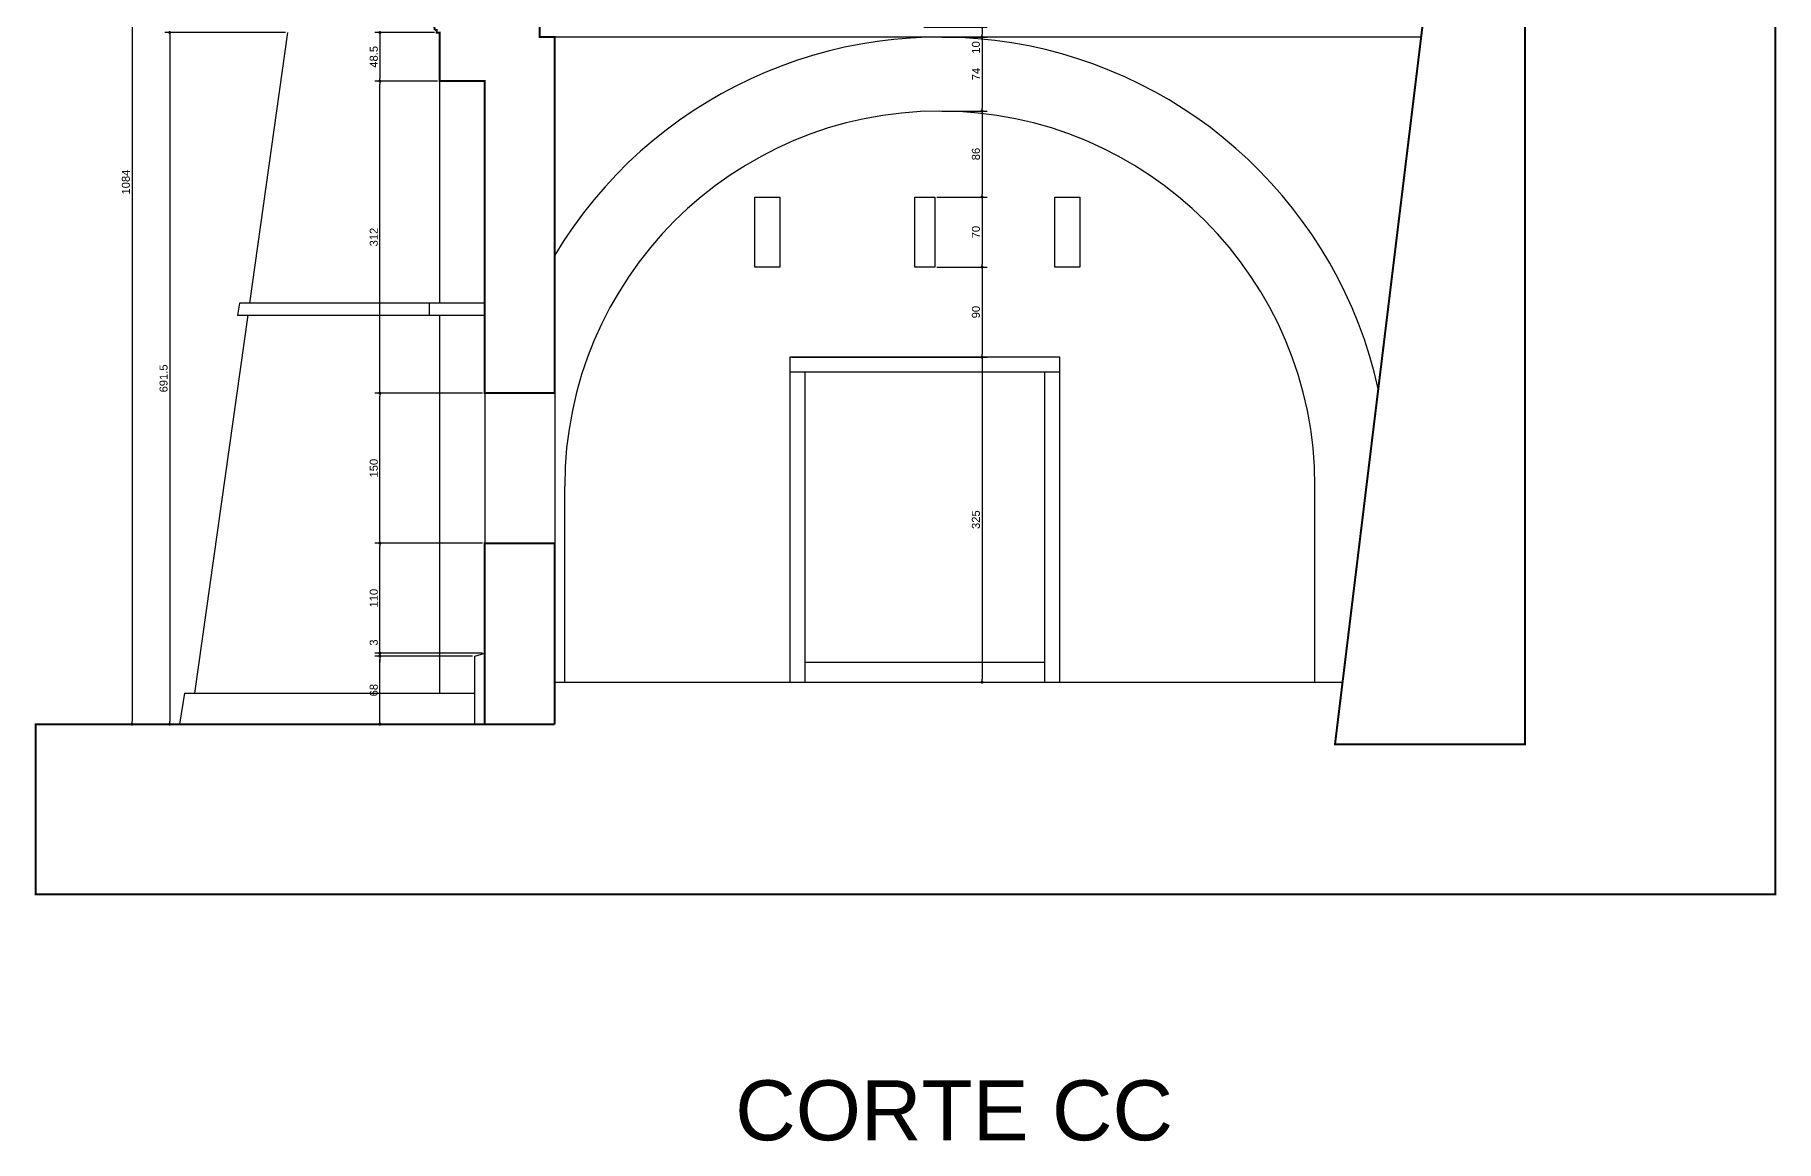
# Model space of a CAD drawing. Extents: x -6493 to 6606, y -1422 to 11651.
# Drawn here: x 4865 to 6606, y 1859 to 2965 of the extents above; entities that cross this region are included whole.
import ezdxf

# ---------------------------------------------------------------- set-up
doc = ezdxf.new("R2010")
doc.units = 0
doc.header["$PDMODE"] = 35
doc.layers.get('0').update_dxf_attribs({"linetype": 'CONTINUOUS'})
doc.layers.get('DEFPOINTS').update_dxf_attribs({"linetype": 'CONTINUOUS'})
for name, color, linetype in [('COTA', 7, 'CONTINUOUS'), ('PAREDE', 7, 'CONTINUOUS'), ('PAREDE_FINA', 7, 'CONTINUOUS')]:
    doc.layers.add(name, color=color, linetype=linetype)
doc.styles.add('TEXTO', font='ARIAL.TTF')
doc.dimstyles.new('COTA', dxfattribs={"dimtxt": 8, "dimasz": 3, "dimexe": 5, "dimexo": 2, "dimgap": 2, "dimtad": 1, "dimdec": 1, "dimdsep": 46, "dimtxsty": 'TEXTO', "dimblk1": 'DOT', "dimblk2": 'DOT', "dimsah": 1, "dimcen": 0, "dimclrd": 256, "dimclre": 256, "dimclrt": 256, "dimadec": 0, "dimazin": 0, "dimtfac": 1, "dimtdec": 4, "dimtmove": 0, "dimatfit": 3, "dimldrblk": 'DOT', "dimfxl": 1, "dimtolj": 1, "dimtzin": 0, "dimarcsym": 0})

# ---------------------------------------------------------------- blocks, each defined once
blk = doc.blocks.new('_DOT')
at = {"color": 0, "linetype": 'ByBlock'}
blk.add_line((-0.5, 0), (-1, 0), dxfattribs=at)
at = {"color": 0, "linetype": 'ByBlock', "const_width": 0.5}
blk.add_lwpolyline([(-0.25, 0, 1), (0.25, 0, 1)], format="xyb", close=True, dxfattribs=at)
blk = doc.blocks.new('*D272')
at = {"layer": 'COTA', "lineweight": -2}
for p, q in [((5123.9, 3359.9), (4957.4, 3359.9)), ((4962.4, 3356.9), (4962.4, 2278.9)), ((5007.9, 2275.9), (4957.4, 2275.9))]:
    blk.add_line(p, q, dxfattribs=at)
at = {"layer": 'DEFPOINTS', "color": 0}
for p in [(5125.9, 3359.9), (4962.4, 2275.9), (5009.9, 2275.9)]:
    blk.add_point(p, dxfattribs=at)
at = {"layer": 'COTA', "lineweight": -2, "xscale": 3, "yscale": 3, "zscale": 3}
for p, rotation in [((4962.4, 3359.9), 90), ((4962.4, 2275.9), 270)]:
    blk.add_blockref('_DOT', p, dxfattribs=dict(at, rotation=rotation))
at = {"layer": 'COTA', "insert": (4956.3, 2817.9), "char_height": 8, "attachment_point": 5, "rotation": 90, "style": 'TEXTO'}
blk.add_mtext('\\A1;1084', dxfattribs=at)
blk = doc.blocks.new('*D280')
at = {"layer": 'COTA', "lineweight": -2}
for p, q in [((5753.9, 2972.9), (5817.1, 2972.9)), ((5771.9, 2962.9), (5817.1, 2962.9)), ((5812.1, 2969.9), (5812.1, 2965.9)), ((5812.1, 2962.9), (5812.1, 2945.2))]:
    blk.add_line(p, q, dxfattribs=at)
at = {"layer": 'DEFPOINTS', "color": 0}
for p in [(5751.9, 2972.9), (5769.9, 2962.9), (5812.1, 2962.9)]:
    blk.add_point(p, dxfattribs=at)
at = {"layer": 'COTA', "lineweight": -2, "xscale": 3, "yscale": 3, "zscale": 3}
for p, rotation in [((5812.1, 2972.9), 90), ((5812.1, 2962.9), 270)]:
    blk.add_blockref('_DOT', p, dxfattribs=dict(at, rotation=rotation))
at = {"layer": 'COTA', "insert": (5806, 2952.5), "char_height": 8, "attachment_point": 5, "rotation": 90, "style": 'TEXTO'}
blk.add_mtext('\\A1;10', dxfattribs=at)
blk = doc.blocks.new('*D281')
at = {"layer": 'COTA', "lineweight": -2}
for p, q in [((5771.9, 2962.9), (5817.1, 2962.9)), ((5812.1, 2959.9), (5812.1, 2891.9)), ((5771.9, 2888.9), (5817.1, 2888.9))]:
    blk.add_line(p, q, dxfattribs=at)
at = {"layer": 'DEFPOINTS', "color": 0}
for p in [(5769.9, 2962.9), (5769.9, 2888.9), (5812.1, 2888.9)]:
    blk.add_point(p, dxfattribs=at)
at = {"layer": 'COTA', "lineweight": -2, "xscale": 3, "yscale": 3, "zscale": 3}
for p, rotation in [((5812.1, 2962.9), 90), ((5812.1, 2888.9), 270)]:
    blk.add_blockref('_DOT', p, dxfattribs=dict(at, rotation=rotation))
at = {"layer": 'COTA', "insert": (5806.1, 2925.9), "char_height": 8, "attachment_point": 5, "rotation": 90, "style": 'TEXTO'}
blk.add_mtext('\\A1;74', dxfattribs=at)
blk = doc.blocks.new('*D282')
at = {"layer": 'COTA', "lineweight": -2}
for p, q in [((5771.9, 2888.9), (5817.1, 2888.9)), ((5812.1, 2885.9), (5812.1, 2805.9)), ((5766.9, 2802.9), (5817.1, 2802.9))]:
    blk.add_line(p, q, dxfattribs=at)
at = {"layer": 'DEFPOINTS', "color": 0}
for p in [(5769.9, 2888.9), (5764.9, 2802.9), (5812.1, 2802.9)]:
    blk.add_point(p, dxfattribs=at)
at = {"layer": 'COTA', "lineweight": -2, "xscale": 3, "yscale": 3, "zscale": 3}
for p, rotation in [((5812.1, 2888.9), 90), ((5812.1, 2802.9), 270)]:
    blk.add_blockref('_DOT', p, dxfattribs=dict(at, rotation=rotation))
at = {"layer": 'COTA', "insert": (5806, 2845.9), "char_height": 8, "attachment_point": 5, "rotation": 90, "style": 'TEXTO'}
blk.add_mtext('\\A1;86', dxfattribs=at)
blk = doc.blocks.new('*D283')
at = {"layer": 'COTA', "lineweight": -2}
for p, q in [((5766.9, 2802.9), (5817.1, 2802.9)), ((5812.1, 2799.9), (5812.1, 2735.9)), ((5766.9, 2732.9), (5817.1, 2732.9))]:
    blk.add_line(p, q, dxfattribs=at)
at = {"layer": 'DEFPOINTS', "color": 0}
for p in [(5764.9, 2802.9), (5764.9, 2732.9), (5812.1, 2732.9)]:
    blk.add_point(p, dxfattribs=at)
at = {"layer": 'COTA', "lineweight": -2, "xscale": 3, "yscale": 3, "zscale": 3}
for p, rotation in [((5812.1, 2802.9), 90), ((5812.1, 2732.9), 270)]:
    blk.add_blockref('_DOT', p, dxfattribs=dict(at, rotation=rotation))
at = {"layer": 'COTA', "insert": (5806, 2767.9), "char_height": 8, "attachment_point": 5, "rotation": 90, "style": 'TEXTO'}
blk.add_mtext('\\A1;70', dxfattribs=at)
blk = doc.blocks.new('*D284')
at = {"layer": 'COTA', "lineweight": -2}
for p, q in [((5766.9, 2732.9), (5817.1, 2732.9)), ((5812.1, 2729.9), (5812.1, 2645.9)), ((5621.9, 2642.9), (5817.1, 2642.9))]:
    blk.add_line(p, q, dxfattribs=at)
at = {"layer": 'DEFPOINTS', "color": 0}
for p in [(5764.9, 2732.9), (5619.9, 2642.9), (5812.1, 2642.9)]:
    blk.add_point(p, dxfattribs=at)
at = {"layer": 'COTA', "lineweight": -2, "xscale": 3, "yscale": 3, "zscale": 3}
for p, rotation in [((5812.1, 2732.9), 90), ((5812.1, 2642.9), 270)]:
    blk.add_blockref('_DOT', p, dxfattribs=dict(at, rotation=rotation))
at = {"layer": 'COTA', "insert": (5806, 2687.9), "char_height": 8, "attachment_point": 5, "rotation": 90, "style": 'TEXTO'}
blk.add_mtext('\\A1;90', dxfattribs=at)
blk = doc.blocks.new('*D285')
at = {"layer": 'COTA', "lineweight": -2}
for p, q in [((5623.9, 2642.9), (5817.1, 2642.9)), ((5812.1, 2639.9), (5812.1, 2320.9)), ((5636.9, 2317.9), (5817.1, 2317.9))]:
    blk.add_line(p, q, dxfattribs=at)
at = {"layer": 'DEFPOINTS', "color": 0}
for p in [(5621.9, 2642.9), (5634.9, 2317.9), (5812.1, 2317.9)]:
    blk.add_point(p, dxfattribs=at)
at = {"layer": 'COTA', "lineweight": -2, "xscale": 3, "yscale": 3, "zscale": 3}
for p, rotation in [((5812.1, 2642.9), 90), ((5812.1, 2317.9), 270)]:
    blk.add_blockref('_DOT', p, dxfattribs=dict(at, rotation=rotation))
at = {"layer": 'COTA', "insert": (5806, 2480.4), "char_height": 8, "attachment_point": 5, "rotation": 90, "style": 'TEXTO'}
blk.add_mtext('\\A1;325', dxfattribs=at)
blk = doc.blocks.new('*D286')
at = {"layer": 'COTA', "lineweight": -2}
for p, q in [((5312.9, 2606.9), (5205.2, 2606.9)), ((5210.2, 2459.9), (5210.2, 2603.9)), ((5312.9, 2456.9), (5205.2, 2456.9))]:
    blk.add_line(p, q, dxfattribs=at)
at = {"layer": 'DEFPOINTS', "color": 0}
for p in [(5210.2, 2606.9), (5314.9, 2606.9), (5314.9, 2456.9)]:
    blk.add_point(p, dxfattribs=at)
at = {"layer": 'COTA', "lineweight": -2, "xscale": 3, "yscale": 3, "zscale": 3}
for p, rotation in [((5210.2, 2606.9), 90), ((5210.2, 2456.9), 270)]:
    blk.add_blockref('_DOT', p, dxfattribs=dict(at, rotation=rotation))
at = {"layer": 'COTA', "insert": (5204.1, 2531.9), "char_height": 8, "attachment_point": 5, "rotation": 90, "style": 'TEXTO'}
blk.add_mtext('\\A1;150', dxfattribs=at)
blk = doc.blocks.new('*D287')
at = {"layer": 'COTA', "lineweight": -2}
for p, q in [((5267.9, 2918.9), (5205.2, 2918.9)), ((5210.2, 2609.9), (5210.2, 2915.9)), ((5312.9, 2606.9), (5205.2, 2606.9))]:
    blk.add_line(p, q, dxfattribs=at)
at = {"layer": 'DEFPOINTS', "color": 0}
for p in [(5210.2, 2918.9), (5269.9, 2918.9), (5314.9, 2606.9)]:
    blk.add_point(p, dxfattribs=at)
at = {"layer": 'COTA', "lineweight": -2, "xscale": 3, "yscale": 3, "zscale": 3}
for p, rotation in [((5210.2, 2918.9), 90), ((5210.2, 2606.9), 270)]:
    blk.add_blockref('_DOT', p, dxfattribs=dict(at, rotation=rotation))
at = {"layer": 'COTA', "insert": (5204.1, 2762.9), "char_height": 8, "attachment_point": 5, "rotation": 90, "style": 'TEXTO'}
blk.add_mtext('\\A1;312', dxfattribs=at)
blk = doc.blocks.new('*D288')
at = {"layer": 'COTA', "lineweight": -2}
for p, q in [((5264.9, 2967.4), (5205.2, 2967.4)), ((5210.2, 2964.4), (5210.2, 2921.9)), ((5267.9, 2918.9), (5205.2, 2918.9))]:
    blk.add_line(p, q, dxfattribs=at)
at = {"layer": 'DEFPOINTS', "color": 0}
for p in [(5266.9, 2967.4), (5210.2, 2918.9), (5269.9, 2918.9)]:
    blk.add_point(p, dxfattribs=at)
at = {"layer": 'COTA', "lineweight": -2, "xscale": 3, "yscale": 3, "zscale": 3}
for p, rotation in [((5210.2, 2967.4), 90), ((5210.2, 2918.9), 270)]:
    blk.add_blockref('_DOT', p, dxfattribs=dict(at, rotation=rotation))
at = {"layer": 'COTA', "insert": (5204.1, 2943.1), "char_height": 8, "attachment_point": 5, "rotation": 90, "style": 'TEXTO'}
blk.add_mtext('\\A1;48.5', dxfattribs=at)
blk = doc.blocks.new('*D289')
at = {"layer": 'COTA', "lineweight": -2}
for p, q in [((5302.9, 2343.9), (5205.2, 2343.9)), ((5210.2, 2278.9), (5210.2, 2340.9)), ((5302.9, 2275.9), (5205.2, 2275.9))]:
    blk.add_line(p, q, dxfattribs=at)
at = {"layer": 'DEFPOINTS', "color": 0}
for p in [(5210.2, 2343.9), (5304.9, 2343.9), (5304.9, 2275.9)]:
    blk.add_point(p, dxfattribs=at)
at = {"layer": 'COTA', "lineweight": -2, "xscale": 3, "yscale": 3, "zscale": 3}
for p, rotation in [((5210.2, 2343.9), 90), ((5210.2, 2275.9), 270)]:
    blk.add_blockref('_DOT', p, dxfattribs=dict(at, rotation=rotation))
at = {"layer": 'COTA', "insert": (5204.1, 2309.9), "char_height": 8, "attachment_point": 5, "rotation": 90, "style": 'TEXTO'}
blk.add_mtext('\\A1;68', dxfattribs=at)
blk = doc.blocks.new('*D290')
at = {"layer": 'COTA', "lineweight": -2}
for p, q in [((5210.2, 2349.9), (5210.2, 2362.1)), ((5312.9, 2346.9), (5205.2, 2346.9)), ((5302.9, 2343.9), (5205.2, 2343.9)), ((5210.2, 2343.9), (5210.2, 2346.9)), ((5210.2, 2340.9), (5210.2, 2337.9))]:
    blk.add_line(p, q, dxfattribs=at)
at = {"layer": 'DEFPOINTS', "color": 0}
for p in [(5210.2, 2346.9), (5304.9, 2343.9), (5314.9, 2346.9)]:
    blk.add_point(p, dxfattribs=at)
at = {"layer": 'COTA', "lineweight": -2, "xscale": 3, "yscale": 3, "zscale": 3}
for p, rotation in [((5210.2, 2346.9), 270), ((5210.2, 2343.9), 90)]:
    blk.add_blockref('_DOT', p, dxfattribs=dict(at, rotation=rotation))
at = {"layer": 'COTA', "insert": (5204.1, 2357.5), "char_height": 8, "attachment_point": 5, "rotation": 90, "style": 'TEXTO'}
blk.add_mtext('\\A1;3', dxfattribs=at)
blk = doc.blocks.new('*D291')
at = {"layer": 'COTA', "lineweight": -2}
for p, q in [((5312.9, 2456.9), (5205.2, 2456.9)), ((5210.2, 2349.9), (5210.2, 2453.9)), ((5310.9, 2346.9), (5205.2, 2346.9))]:
    blk.add_line(p, q, dxfattribs=at)
at = {"layer": 'DEFPOINTS', "color": 0}
for p in [(5210.2, 2456.9), (5314.9, 2456.9), (5312.9, 2346.9)]:
    blk.add_point(p, dxfattribs=at)
at = {"layer": 'COTA', "lineweight": -2, "xscale": 3, "yscale": 3, "zscale": 3}
for p, rotation in [((5210.2, 2456.9), 90), ((5210.2, 2346.9), 270)]:
    blk.add_blockref('_DOT', p, dxfattribs=dict(at, rotation=rotation))
at = {"layer": 'COTA', "insert": (5204.1, 2401.9), "char_height": 8, "attachment_point": 5, "rotation": 90, "style": 'TEXTO'}
blk.add_mtext('\\A1;110', dxfattribs=at)
blk = doc.blocks.new('*D292')
at = {"layer": 'COTA', "lineweight": -2}
for p, q in [((5115.8, 2967.4), (4995.1, 2967.4)), ((5000.1, 2964.4), (5000.1, 2278.9)), ((5007.9, 2275.9), (4995.1, 2275.9))]:
    blk.add_line(p, q, dxfattribs=at)
at = {"layer": 'DEFPOINTS', "color": 0}
for p in [(5117.8, 2967.4), (5000.1, 2275.9), (5009.9, 2275.9)]:
    blk.add_point(p, dxfattribs=at)
at = {"layer": 'COTA', "lineweight": -2, "xscale": 3, "yscale": 3, "zscale": 3}
for p, rotation in [((5000.1, 2967.4), 90), ((5000.1, 2275.9), 270)]:
    blk.add_blockref('_DOT', p, dxfattribs=dict(at, rotation=rotation))
at = {"layer": 'COTA', "insert": (4994, 2621.6), "char_height": 8, "attachment_point": 5, "rotation": 90, "style": 'TEXTO'}
blk.add_mtext('\\A1;691.5', dxfattribs=at)

msp = doc.modelspace()

# ---------------------------------------------------------------- linework, layer by layer
at = {"layer": 'PAREDE', "const_width": 2}
msp.add_lwpolyline([(5384.95, 2606.87), (5384.95, 2962.87), (5369.95, 2962.87), (5369.95, 3071.87), (5266.95, 3071.87), (5266.95, 3056.87), (5269.95, 3056.87), (5269.95, 2994.87), (5249.95, 2989.87), (5249.95, 2979.87), (5254.95, 2979.87, -0.4142136), (5264.95, 2969.87), (5266.95, 2969.87), (5266.95, 2967.37), (5269.95, 2967.37), (5269.95, 2918.87), (5314.95, 2918.87), (5314.95, 2606.87)], format="xyb", close=True, dxfattribs=at)
msp.add_lwpolyline([(6354.95, 2255.87), (6164.95, 2255.87), (6254.95, 2994.87), (6354.95, 2994.87)], close=True, dxfattribs=at)
for points in [[(5384.95, 2275.87), (4866.26, 2275.87), (4866.26, 2105.87), (6354.95, 2105.87), (6604.95, 2105.87), (6604.95, 2984.87), (6354.95, 2984.87)], [(5384.95, 2275.87), (5384.95, 2456.87), (5314.95, 2456.87), (5314.95, 2275.87)]]:
    msp.add_lwpolyline(points, dxfattribs=at)
at = {"layer": 'PAREDE_FINA'}
for p, q in [((5889.95, 2627.87), (5619.95, 2627.87)), ((5634.95, 2627.87), (5634.95, 2317.87)), ((5874.95, 2317.87), (5874.95, 2627.87)), ((5304.95, 2275.87), (5304.95, 2343.87)), ((5384.95, 2336.87), (5384.95, 2306.87))]:
    msp.add_line(p, q, dxfattribs=at)
for points in [[(5117.85, 2967.37), (5079.8, 2696.87)], [(6251.05, 2962.87), (5384.95, 2962.87)], [(5269.95, 2696.87), (5269.95, 2918.87)], [(5078.11, 2684.87), (5024.95, 2306.87)], [(5069.7, 2696.87), (5068.02, 2684.87)], [(5068.02, 2684.87), (5314.95, 2684.87)], [(5314.95, 2696.87), (5069.7, 2696.87)], [(5259.95, 2684.87), (5259.95, 2696.87)], [(5269.95, 2306.87), (5269.95, 2684.87)], [(5889.95, 2317.87), (5889.95, 2642.87), (5619.95, 2642.87), (5619.95, 2317.87)], [(5314.95, 2606.87), (5314.95, 2456.87)], [(5384.95, 2606.87), (5384.95, 2456.87)], [(5394.95, 2317.87), (5394.95, 2513.87)], [(6144.95, 2317.87), (6144.95, 2513.87)], [(5304.95, 2343.87), (5314.95, 2346.87)], [(5634.95, 2337.87), (5874.95, 2337.87)], [(5384.95, 2317.87), (6172.5, 2317.87)], [(5014.95, 2306.87), (5009.95, 2275.87)], [(5014.95, 2306.87), (5304.95, 2306.87)]]:
    msp.add_lwpolyline(points, dxfattribs=at)
for points in [[(5584.95, 2732.87), (5584.95, 2802.87), (5609.95, 2802.87), (5609.95, 2732.87)], [(5744.95, 2732.87), (5744.95, 2802.87), (5764.95, 2802.87), (5764.95, 2732.87)], [(5884.95, 2732.87), (5884.95, 2802.87), (5909.95, 2802.87), (5909.95, 2732.87)]]:
    msp.add_lwpolyline(points, close=True, dxfattribs=at)
for radius, start, end in [(449, 12.53829, 149.03269), (375, 0, 180)]:
    msp.add_arc((5769.95, 2513.87), radius, start, end, dxfattribs=at)

# ---------------------------------------------------------------- texts
at = {"layer": 'PAREDE_FINA', "style": 'TEXTO'}
msp.add_text('CORTE CC', height=60, dxfattribs=at).set_placement((5565.36, 1859.85))

# ---------------------------------------------------------------- dimensions: what is measured, and where the dimension line sits
at = {"layer": 'COTA'}
for base, p1, p2, picture, middle in [((4962.35, 2275.87), (5125.88, 3359.87), (5009.95, 2275.87), '*D272', (4956.27, 2817.87)), ((5000.13, 2275.87), (5117.85, 2967.37), (5009.95, 2275.87), '*D292', (4994.04, 2621.62)), ((5210.18, 2918.87), (5266.95, 2967.37), (5269.95, 2918.87), '*D288', (5204.09, 2943.12)), ((5812.06, 2962.87), (5751.95, 2972.87), (5769.95, 2962.87), '*D280', (5805.98, 2952.53)), ((5812.06, 2888.87), (5769.95, 2962.87), (5769.95, 2888.87), '*D281', (5806.06, 2925.87)), ((5210.18, 2918.87), (5314.95, 2606.87), (5269.95, 2918.87), '*D287', (5204.09, 2762.87)), ((5812.06, 2802.87), (5769.95, 2888.87), (5764.95, 2802.87), '*D282', (5805.98, 2845.87)), ((5812.06, 2732.87), (5764.95, 2802.87), (5764.95, 2732.87), '*D283', (5805.98, 2767.87)), ((5812.06, 2642.87), (5764.95, 2732.87), (5619.95, 2642.87), '*D284', (5805.98, 2687.87)), ((5812.06, 2317.87), (5621.95, 2642.87), (5634.95, 2317.87), '*D285', (5805.97, 2480.37)), ((5210.18, 2606.87), (5314.95, 2456.87), (5314.95, 2606.87), '*D286', (5204.09, 2531.87)), ((5210.18, 2456.87), (5312.95, 2346.87), (5314.95, 2456.87), '*D291', (5204.09, 2401.87)), ((5210.18, 2346.87), (5304.95, 2343.87), (5314.95, 2346.87), '*D290', (5204.09, 2357.49)), ((5210.18, 2343.87), (5304.95, 2275.87), (5304.95, 2343.87), '*D289', (5204.09, 2309.87))]:
    dim = msp.add_linear_dim(base=base, p1=p1, p2=p2, angle=90, dimstyle='COTA', dxfattribs=at)
    dim.commit()
    dim.dimension.update_dxf_attribs({"geometry": picture, "text_midpoint": middle})

doc.saveas('drawing.dxf')
